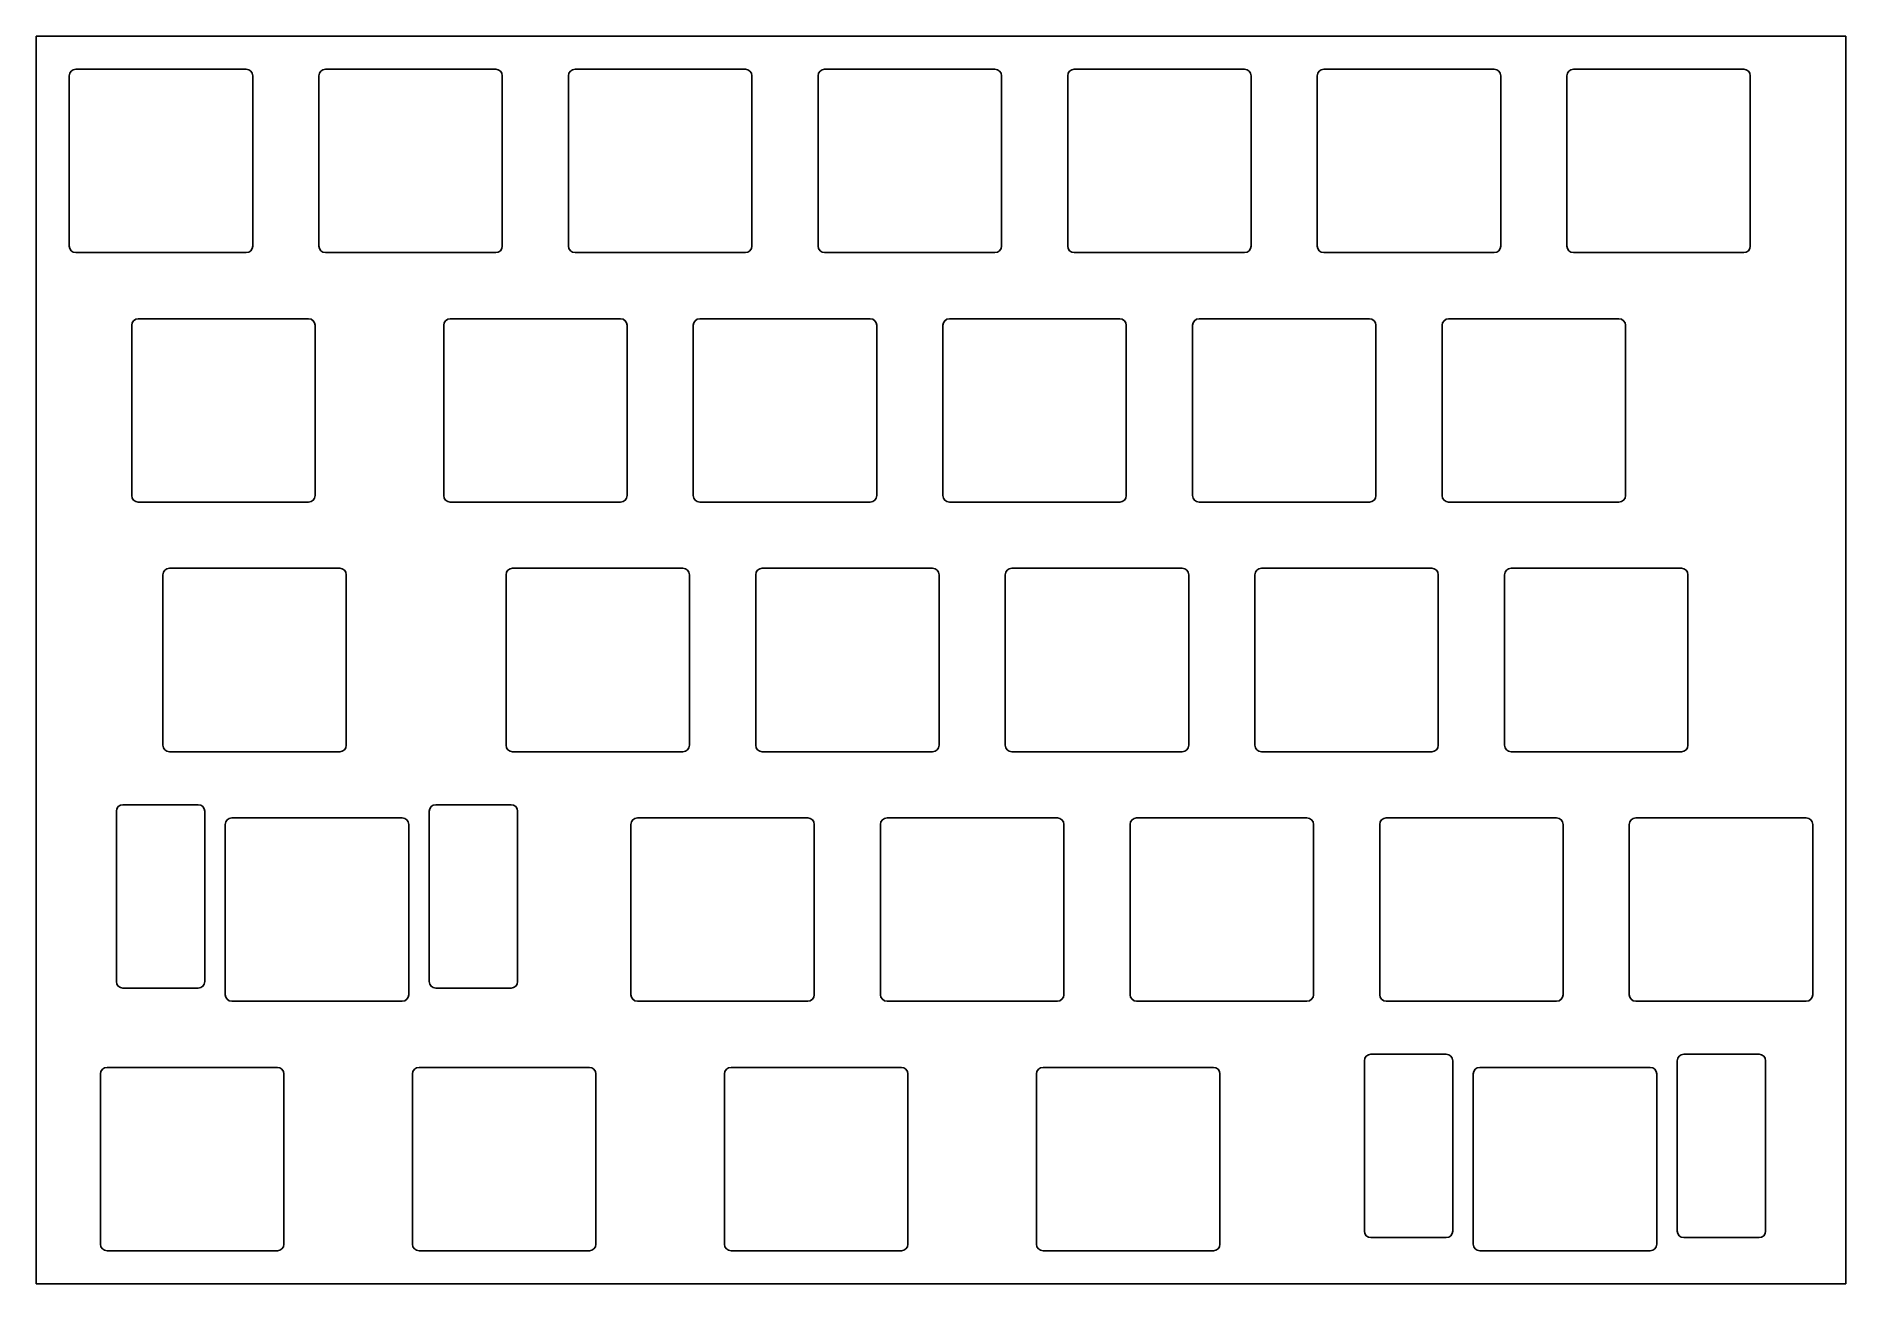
# Model space of a CAD drawing. Header units: millimetres. Extents: x 0 to 138, y -95 to 0.
import ezdxf

# ---------------------------------------------------------------- set-up
doc = ezdxf.new("R2010")
doc.units = ezdxf.units.MM

msp = doc.modelspace()

# ---------------------------------------------------------------- linework, layer by layer
for p, q in [((0, 0), (138.1125, 0)), ((0, 0), (0, -95.25)), ((138.1125, 0), (138.1125, -95.25)), ((3.025, -2.525), (16.025, -2.525)), ((22.075, -2.525), (35.075, -2.525)), ((41.125, -2.525), (54.125, -2.525)), ((60.175, -2.525), (73.175, -2.525)), ((79.225, -2.525), (92.225, -2.525)), ((98.275, -2.525), (111.275, -2.525)), ((117.325, -2.525), (130.325, -2.525)), ((2.525, -3.025), (2.525, -16.025)), ((16.525, -3.025), (16.525, -16.025)), ((21.575, -3.025), (21.575, -16.025)), ((35.575, -3.025), (35.575, -16.025)), ((40.625, -3.025), (40.625, -16.025)), ((54.625, -3.025), (54.625, -16.025)), ((59.675, -3.025), (59.675, -16.025)), ((73.675, -3.025), (73.675, -16.025)), ((78.725, -3.025), (78.725, -16.025)), ((92.725, -3.025), (92.725, -16.025)), ((97.775, -3.025), (97.775, -16.025)), ((111.775, -3.025), (111.775, -16.025)), ((116.825, -3.025), (116.825, -16.025)), ((130.825, -3.025), (130.825, -16.025)), ((3.025, -16.525), (16.025, -16.525)), ((22.075, -16.525), (35.075, -16.525)), ((41.125, -16.525), (54.125, -16.525)), ((60.175, -16.525), (73.175, -16.525)), ((79.225, -16.525), (92.225, -16.525)), ((98.275, -16.525), (111.275, -16.525)), ((117.325, -16.525), (130.325, -16.525)), ((7.2875, -22.075), (7.2875, -35.075)), ((7.7875, -21.575), (20.7875, -21.575)), ((21.2875, -22.075), (21.2875, -35.075)), ((31.1, -22.075), (31.1, -35.075)), ((31.6, -21.575), (44.6, -21.575)), ((45.1, -22.075), (45.1, -35.075)), ((50.15, -22.075), (50.15, -35.075)), ((50.65, -21.575), (63.65, -21.575)), ((64.15, -22.075), (64.15, -35.075)), ((69.2, -22.075), (69.2, -35.075)), ((69.7, -21.575), (82.7, -21.575)), ((83.2, -22.075), (83.2, -35.075)), ((88.25, -22.075), (88.25, -35.075)), ((88.75, -21.575), (101.75, -21.575)), ((102.25, -22.075), (102.25, -35.075)), ((107.3, -22.075), (107.3, -35.075)), ((107.8, -21.575), (120.8, -21.575)), ((121.3, -22.075), (121.3, -35.075)), ((7.7875, -35.575), (20.7875, -35.575)), ((31.6, -35.575), (44.6, -35.575)), ((50.65, -35.575), (63.65, -35.575)), ((69.7, -35.575), (82.7, -35.575)), ((88.75, -35.575), (101.75, -35.575)), ((107.8, -35.575), (120.8, -35.575)), ((9.66875, -41.125), (9.66875, -54.125)), ((10.16875, -40.625), (23.16875, -40.625)), ((23.66875, -41.125), (23.66875, -54.125)), ((35.8625, -41.125), (35.8625, -54.125)), ((36.3625, -40.625), (49.3625, -40.625)), ((49.8625, -41.125), (49.8625, -54.125)), ((54.9125, -41.125), (54.9125, -54.125)), ((55.4125, -40.625), (68.4125, -40.625)), ((68.9125, -41.125), (68.9125, -54.125)), ((73.9625, -41.125), (73.9625, -54.125)), ((74.4625, -40.625), (87.4625, -40.625)), ((87.9625, -41.125), (87.9625, -54.125)), ((93.0125, -41.125), (93.0125, -54.125)), ((93.5125, -40.625), (106.5125, -40.625)), ((107.0125, -41.125), (107.0125, -54.125)), ((112.0625, -41.125), (112.0625, -54.125)), ((112.5625, -40.625), (125.5625, -40.625)), ((126.0625, -41.125), (126.0625, -54.125)), ((10.16875, -54.625), (23.16875, -54.625)), ((36.3625, -54.625), (49.3625, -54.625)), ((55.4125, -54.625), (68.4125, -54.625)), ((74.4625, -54.625), (87.4625, -54.625)), ((93.5125, -54.625), (106.5125, -54.625)), ((112.5625, -54.625), (125.5625, -54.625)), ((6.11825, -72.175), (6.11825, -59.175)), ((12.36825, -58.675), (6.61825, -58.675)), ((12.86825, -72.175), (12.86825, -59.175)), ((29.99425, -72.175), (29.99425, -59.175)), ((36.24425, -58.675), (30.49425, -58.675)), ((36.74425, -72.175), (36.74425, -59.175)), ((14.43125, -60.175), (14.43125, -73.175)), ((14.93125, -59.675), (27.93125, -59.675)), ((28.43125, -60.175), (28.43125, -73.175)), ((45.3875, -60.175), (45.3875, -73.175)), ((45.8875, -59.675), (58.8875, -59.675)), ((59.3875, -60.175), (59.3875, -73.175)), ((64.4375, -60.175), (64.4375, -73.175)), ((64.9375, -59.675), (77.9375, -59.675)), ((78.4375, -60.175), (78.4375, -73.175)), ((83.4875, -60.175), (83.4875, -73.175)), ((83.9875, -59.675), (96.9875, -59.675)), ((97.4875, -60.175), (97.4875, -73.175)), ((102.5375, -60.175), (102.5375, -73.175)), ((103.0375, -59.675), (116.0375, -59.675)), ((116.5375, -60.175), (116.5375, -73.175)), ((121.5875, -60.175), (121.5875, -73.175)), ((122.0875, -59.675), (135.0875, -59.675)), ((135.5875, -60.175), (135.5875, -73.175)), ((12.36825, -72.675), (6.61825, -72.675)), ((36.24425, -72.675), (30.49425, -72.675)), ((14.93125, -73.675), (27.93125, -73.675)), ((45.8875, -73.675), (58.8875, -73.675)), ((64.9375, -73.675), (77.9375, -73.675)), ((83.9875, -73.675), (96.9875, -73.675)), ((103.0375, -73.675), (116.0375, -73.675)), ((122.0875, -73.675), (135.0875, -73.675)), ((101.36825, -91.225), (101.36825, -78.225)), ((107.61825, -77.725), (101.86825, -77.725)), ((108.11825, -91.225), (108.11825, -78.225)), ((125.24425, -91.225), (125.24425, -78.225)), ((131.49425, -77.725), (125.74425, -77.725)), ((131.99425, -91.225), (131.99425, -78.225)), ((4.90625, -79.225), (4.90625, -92.225)), ((5.40625, -78.725), (18.40625, -78.725)), ((18.90625, -79.225), (18.90625, -92.225)), ((28.71875, -79.225), (28.71875, -92.225)), ((29.21875, -78.725), (42.21875, -78.725)), ((42.71875, -79.225), (42.71875, -92.225)), ((52.53125, -79.225), (52.53125, -92.225)), ((53.03125, -78.725), (66.03125, -78.725)), ((66.53125, -79.225), (66.53125, -92.225)), ((76.34375, -79.225), (76.34375, -92.225)), ((76.84375, -78.725), (89.84375, -78.725)), ((90.34375, -79.225), (90.34375, -92.225)), ((109.68125, -79.225), (109.68125, -92.225)), ((110.18125, -78.725), (123.18125, -78.725)), ((123.68125, -79.225), (123.68125, -92.225)), ((107.61825, -91.725), (101.86825, -91.725)), ((131.49425, -91.725), (125.74425, -91.725)), ((5.40625, -92.725), (18.40625, -92.725)), ((29.21875, -92.725), (42.21875, -92.725)), ((53.03125, -92.725), (66.03125, -92.725)), ((76.84375, -92.725), (89.84375, -92.725)), ((110.18125, -92.725), (123.18125, -92.725)), ((0, -95.25), (138.1125, -95.25))]:
    msp.add_line(p, q)
for centre, start, end in [((3.025, -3.025), 90, 180), ((16.025, -3.025), 0, 90), ((22.075, -3.025), 90, 180), ((35.075, -3.025), 0, 90), ((41.125, -3.025), 90, 180), ((54.125, -3.025), 0, 90), ((60.175, -3.025), 90, 180), ((73.175, -3.025), 0, 90), ((79.225, -3.025), 90, 180), ((92.225, -3.025), 0, 90), ((98.275, -3.025), 90, 180), ((111.275, -3.025), 0, 90), ((117.325, -3.025), 90, 180), ((130.325, -3.025), 0, 90), ((3.025, -16.025), 180, 270), ((16.025, -16.025), 270, 360), ((22.075, -16.025), 180, 270), ((35.075, -16.025), 270, 360), ((41.125, -16.025), 180, 270), ((54.125, -16.025), 270, 360), ((60.175, -16.025), 180, 270), ((73.175, -16.025), 270, 360), ((79.225, -16.025), 180, 270), ((92.225, -16.025), 270, 360), ((98.275, -16.025), 180, 270), ((111.275, -16.025), 270, 360), ((117.325, -16.025), 180, 270), ((130.325, -16.025), 270, 360), ((7.7875, -22.075), 90, 180), ((20.7875, -22.075), 0, 90), ((31.6, -22.075), 90, 180), ((44.6, -22.075), 0, 90), ((50.65, -22.075), 90, 180), ((63.65, -22.075), 0, 90), ((69.7, -22.075), 90, 180), ((82.7, -22.075), 0, 90), ((88.75, -22.075), 90, 180), ((101.75, -22.075), 0, 90), ((107.8, -22.075), 90, 180), ((120.8, -22.075), 0, 90), ((7.7875, -35.075), 180, 270), ((20.7875, -35.075), 270, 360), ((31.6, -35.075), 180, 270), ((44.6, -35.075), 270, 360), ((50.65, -35.075), 180, 270), ((63.65, -35.075), 270, 360), ((69.7, -35.075), 180, 270), ((82.7, -35.075), 270, 360), ((88.75, -35.075), 180, 270), ((101.75, -35.075), 270, 360), ((107.8, -35.075), 180, 270), ((120.8, -35.075), 270, 360), ((10.16875, -41.125), 90, 180), ((23.16875, -41.125), 0, 90), ((36.3625, -41.125), 90, 180), ((49.3625, -41.125), 0, 90), ((55.4125, -41.125), 90, 180), ((68.4125, -41.125), 0, 90), ((74.4625, -41.125), 90, 180), ((87.4625, -41.125), 0, 90), ((93.5125, -41.125), 90, 180), ((106.5125, -41.125), 0, 90), ((112.5625, -41.125), 90, 180), ((125.5625, -41.125), 0, 90), ((10.16875, -54.125), 180, 270), ((23.16875, -54.125), 270, 360), ((36.3625, -54.125), 180, 270), ((49.3625, -54.125), 270, 360), ((55.4125, -54.125), 180, 270), ((68.4125, -54.125), 270, 360), ((74.4625, -54.125), 180, 270), ((87.4625, -54.125), 270, 360), ((93.5125, -54.125), 180, 270), ((106.5125, -54.125), 270, 360), ((112.5625, -54.125), 180, 270), ((125.5625, -54.125), 270, 360), ((6.61825, -59.175), 90, 180), ((12.36825, -59.175), 0, 90), ((30.49425, -59.175), 90, 180), ((36.24425, -59.175), 0, 90), ((14.93125, -60.175), 90, 180), ((27.93125, -60.175), 0, 90), ((45.8875, -60.175), 90, 180), ((58.8875, -60.175), 0, 90), ((64.9375, -60.175), 90, 180), ((77.9375, -60.175), 0, 90), ((83.9875, -60.175), 90, 180), ((96.9875, -60.175), 0, 90), ((103.0375, -60.175), 90, 180), ((116.0375, -60.175), 0, 90), ((122.0875, -60.175), 90, 180), ((135.0875, -60.175), 0, 90), ((6.61825, -72.175), -180, -90), ((12.36825, -72.175), -90, 0), ((14.93125, -73.175), 180, 270), ((27.93125, -73.175), 270, 360), ((30.49425, -72.175), -180, -90), ((36.24425, -72.175), -90, 0), ((45.8875, -73.175), 180, 270), ((58.8875, -73.175), 270, 360), ((64.9375, -73.175), 180, 270), ((77.9375, -73.175), 270, 360), ((83.9875, -73.175), 180, 270), ((96.9875, -73.175), 270, 360), ((103.0375, -73.175), 180, 270), ((116.0375, -73.175), 270, 360), ((122.0875, -73.175), 180, 270), ((135.0875, -73.175), 270, 360), ((101.86825, -78.225), 90, 180), ((107.61825, -78.225), 0, 90), ((125.74425, -78.225), 90, 180), ((131.49425, -78.225), 0, 90), ((5.40625, -79.225), 90, 180), ((18.40625, -79.225), 0, 90), ((29.21875, -79.225), 90, 180), ((42.21875, -79.225), 0, 90), ((53.03125, -79.225), 90, 180), ((66.03125, -79.225), 0, 90), ((76.84375, -79.225), 90, 180), ((89.84375, -79.225), 0, 90), ((110.18125, -79.225), 90, 180), ((123.18125, -79.225), 0, 90), ((5.40625, -92.225), 180, 270), ((18.40625, -92.225), 270, 360), ((29.21875, -92.225), 180, 270), ((42.21875, -92.225), 270, 360), ((53.03125, -92.225), 180, 270), ((66.03125, -92.225), 270, 360), ((76.84375, -92.225), 180, 270), ((89.84375, -92.225), 270, 360), ((101.86825, -91.225), -180, -90), ((107.61825, -91.225), -90, 0), ((110.18125, -92.225), 180, 270), ((123.18125, -92.225), 270, 360), ((125.74425, -91.225), -180, -90), ((131.49425, -91.225), -90, 0)]:
    msp.add_arc(centre, 0.5, start, end)

doc.saveas('drawing.dxf')
